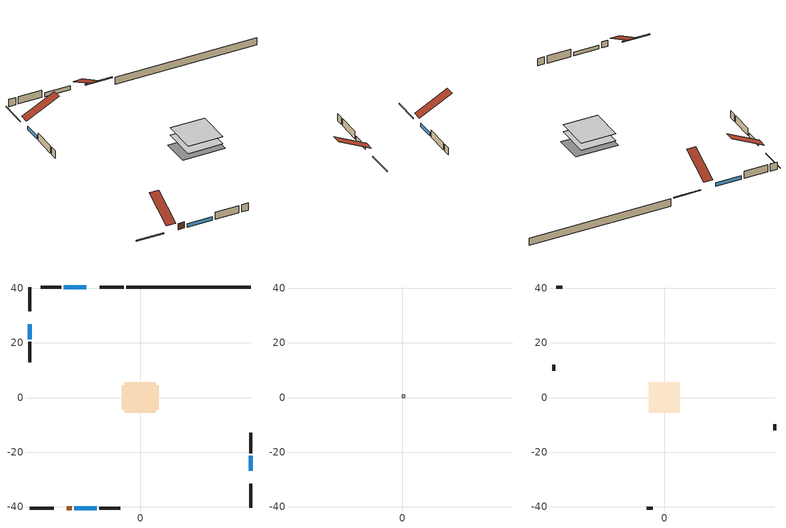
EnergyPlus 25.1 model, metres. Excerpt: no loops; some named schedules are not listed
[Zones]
conditioned space
 floor foundation (Slab1 construction): -6.86,-4.57 -6.86,4.57 6.86,4.57 6.86,-4.57 z-2.13
 floor adiabatic (AdiabaticFloorConstruction): -5.6,-5.6 -5.6,5.6 5.6,5.6 5.6,-5.6 z0.3
 wall outside (RimJoist1 construction): -6.12,40.53 -14.93,40.53 / 40.53,-40.53 40.53,-31.72 / -40.53,-40.53 -31.72,-40.53 / -40.53,40.53 -40.53,31.72 z0.3:0.61
 wall outside (Wall1 construction): -28.91,40.53 -36.53,40.53 / 40.53,-20.49 40.53,-12.87 / -14.99,-40.53 -7.37,-40.53 / -40.53,20.49 -40.53,12.87 z0.3:2.74
 wall outside (AdiabaticWallConstruction 1): -26.9,-40.53 -25.07,-40.53 z0.3:2.34
 wall outside (AdiabaticWallConstruction): -19.75,40.53 -27.98,40.53 / 40.53,-26.9 40.53,-21.41 / -24.14,-40.53 -15.91,-40.53 / -40.53,26.9 -40.53,21.41 z0.3:1.52
 wall foundation (FoundationWall1 construction): 40.53,40.53 -5.19,40.53 z-2.13:0.3
 window (WindowConstruction): -19.75,40.53 -27.98,40.53 z0.3:1.52
 window (WindowConstruction 1): 40.53,-26.9 40.53,-21.41 z0.3:1.52
 window (WindowConstruction 2): -24.14,-40.53 -15.91,-40.53 z0.3:1.52
 window (WindowConstruction 3): -40.53,26.9 -40.53,21.41 z0.3:1.52
 door (Door): -26.9,-40.53 -25.07,-40.53 z0.3:2.34
 ceiling adiabatic (AdiabaticFloorConstruction): 5.6,-5.6 5.6,5.6 -5.6,5.6 -5.6,-5.6 z0.3
central ac and furnace airloop ret air zone
 floor adiabatic (AdiabaticConst): 0,0 0,1 1,1 1,0 z0
 wall adiabatic (AdiabaticConst): 0,1 0,0 1,0 1,1 0,1 z0:1
 ceiling adiabatic (AdiabaticConst): 1,0 1,1 0,1 0,0 z1
attic - unvented
 floor to conditioned space (Floor1 construction Reversed): -5.6,-5.6 -5.6,5.6 5.6,5.6 5.6,-5.6 z2.74
 wall outside (Wall2 construction): -37.46,40.53 -39.6,40.53 / 40.53,-11.94 40.53,-9.79 / -6.44,-40.53 -4.29,-40.53 / -40.53,11.94 -40.53,9.79 z0.3:2.74
 roof outside (Roof1 construction): -18.82,40.53,2.74 -18.82,29.94,8.04 -15.86,29.94,8.04 -15.86,40.53,2.74; 40.53,-27.83,2.74 29.94,-27.83,8.04 29.94,-30.79,8.04 40.53,-30.79,2.74; -27.83,-40.53,2.74 -27.83,-29.94,8.04 -30.79,-29.94,8.04 -30.79,-40.53,2.74; -40.53,27.83,2.74 -29.94,27.83,8.04 -29.94,30.79,8.04 -40.53,30.79,2.74
[Building]
Building 1: Terrain=Suburbs
[Site:GroundTemperature:Shallow]
6.71281, 4.94206, 4.80025, 5.64056, 9.01395, 12.3716, 15.2825, 17.1265, 17.2832, 15.7834, 12.9467, 9.69205
[Site:Location]
Denver Intl Ap_CO: Elevation=1650; Latitude=39.83; Longitude=-104.65; Time zone=-7
[Site:WaterMainsTemperature]
Calculation method=Schedule; Temperature schedule=mains temperature schedule
[SizingPeriod:DesignDay] Barometric pressure=81198; Day of month=21; Daylight saving time indicator=No; Humidity condition type=WetBulb; Rain indicator=No; Snow indicator=No; Solar model indicator=ASHRAEClearSky
Name | Daily dry bulb temperature range | Day type | Maximum dry bulb temperature | Month | Sky clearness | Wetbulb or dewpoint at maximum dry bulb | Wind direction | Wind speed
Denver Centennial  Golden   N Ann Clg 1% Condns DB=>MWB | 15.2 | SummerDesignDay | 32 | 7 | 1 | 15.5 | 0 | 4.9
Denver Centennial  Golden   N Ann Htg 99% Condns DB | 0 | WinterDesignDay | -15.5 | 12 | 0 | -15.5 | 340 | 3
[Construction]
AdiabaticConst: Adiabatic
AdiabaticFloorConstruction: floor stud and cavity, floor rigid ins, osb sheathing 0.75 in., floor covering
AdiabaticWallConstruction: wood siding 1, wall rigid ins 1, wall stud and cavity 2, gypsum board
AdiabaticWallConstruction 1: wood siding 2, wall rigid ins 1, wall stud and cavity 2, gypsum board
Door: door material
Floor1 construction Reversed: gypsum board, ceiling stud and cavity, ceiling loosefill ins
FoundationWall1 construction: concrete 8.0 in., gypsum board 1
PartitionWallConstruction: gypsum board, wall stud and cavity 3, gypsum board
RimJoist1 construction: wood siding, rim joist rigid ins, osb sheathing 2.0 in., rim joist stud and cavity
Roof1 construction: asphalt or fiberglass shingles, roof rigid ins, osb sheathing 0.5 in.
Slab1 construction: concrete 4.0 in.
Wall1 construction: wood siding, wall rigid ins, osb sheathing 0.5 in. 1, wall stud and cavity, gypsum board
Wall2 construction: wood siding, osb sheathing 0.5 in. 1, wall stud and cavity 1
WindowConstruction; WindowConstruction 1; WindowConstruction 2; WindowConstruction 3: WindowMaterial
furniture construction conditioned space 1: furniture material conditioned space 1
[Material] Roughness=Rough
Name | Conductivity | Density | Solar absorptance | Specific heat | Thermal absorptance | Thickness | Visible absorptance
asphalt or fiberglass shingles | 0.162714 | 1121.4 | 0.7 | 1465.45 | 0.92 | 0.00635 | 0.7
ceiling loosefill ins | 0.0480833 | 16.02 | 0.7 | 1046.75 | 0.9 | 0.254 | 0.7
ceiling stud and cavity | 0.108384 | 65.682 | 0.7 | 1177.47 | 0.9 | 0.1397 | 0.7
concrete 4.0 in. | 1.803125 | 2242.8 | 0.7 | 837.4 | 0.9 | 0.1016 | 0.7
concrete 8.0 in. | 1.803125 | 2242.8 | 0.7 | 837.4 | 0.9 | 0.2032 | 0.7
door material | 0.0716541 | 512.64 | 0.7 | 1214.23 | 0.9 | 0.04445 | 0.7
exterior vertical ins | 0.029427 | 32.04 | 0.7 | 1214.23 | 0.9 | 0.0461162 | 0.7
floor covering | 0.0433444 | 54.468 | 0.6 | 1339.84 | 0.9 | 0.0127 | 0.6
floor rigid ins; wall rigid ins 1 | 0.029427 | 32.04 | 0.7 | 1214.23 | 0.9 | 0.512978 | 0.7
floor stud and cavity | 1.75129 | 37.0049 | 0.7 | 1207.88 | 0.9 | 0.1397 | 0.7
furniture material conditioned space 1 | 0.115458 | 640.8 | 0.6 | 1214.23 | 0.9 | 0.1524 | 0.6
gypsum board | 0.160291 | 801 | 0.6 | 837.4 | 0.9 | 0.0127 | 0.6
gypsum board 1 | 0.160291 | 801 | 0.7 | 837.4 | 0.9 | 0.0127 | 0.7
osb sheathing 0.5 in. | 0.115458 | 512.64 | 0.6 | 1214.23 | 0.9 | 0.0127 | 0.6
osb sheathing 0.5 in. 1 | 0.115458 | 512.64 | 0.7 | 1214.23 | 0.9 | 0.0127 | 0.7
osb sheathing 0.75 in. | 0.115458 | 512.64 | 0.7 | 1214.23 | 0.9 | 0.01905 | 0.7
osb sheathing 2.0 in. | 0.115458 | 512.64 | 0.7 | 1214.23 | 0.9 | 0.0508 | 0.7
rim joist rigid ins; wall rigid ins | 0.029427 | 32.04 | 0.7 | 1214.23 | 0.9 | 0.051816 | 0.7
rim joist stud and cavity | 0.0351153 | 125.044 | 0.6 | 1163.47 | 0.9 | 0.0508 | 0.6
roof rigid ins | 0.029427 | 32.04 | 0.7 | 1214.23 | 0.9 | 0.00281632 | 0.7
wall stud and cavity | 0.0823012 | 139.0536 | 0.7 | 1170.24 | 0.9 | 0.1397 | 0.7
wall stud and cavity 1 | 0.727959 | 139.0536 | 0.6 | 1170.24 | 0.9 | 0.1397 | 0.6
wall stud and cavity 2 | 0.380278 | 52.3479 | 0.7 | 1209.89 | 0.9 | 0.0889 | 0.7
wall stud and cavity 3 | 0.391764 | 83.0341 | 0.7 | 1211.67 | 0.9 | 0.0889 | 0.7
wood siding | 0.102417 | 544.68 | 0.7 | 1172.36 | 0.92 | 0.0254 | 0.7
wood siding 1; wood siding 2 | 0.102417 | 544.68 | 0.7 | 1172.36 | 0.9 | 0.0254 | 0.7
[Material:NoMass]
Adiabatic: Roughness=Rough; Solar absorptance=0.7; Thermal absorptance=0.9; Thermal resistance=176.1; Visible absorptance=0.7
[WindowMaterial:SimpleGlazingSystem]
WindowMaterial: Solar heat gain coefficient=0.45; U factor=1.87374
[AirLoopHVAC:ReturnPlenum]
Air Loop HVAC Return Plenum 1: Zone=central ac and furnace airloop ret air zone
[ElectricEquipment] Design level calculation method=EquipmentLevel; Zone or zonelist or space or spacelist=conditioned space 1
Name | Design level | End use subcategory | Fraction latent | Fraction lost | Fraction radiant | Schedule
clothes dryer | 98.38 | clothes dryer | 0.015 | 0.85 | 0.081 | clothes dryer schedule
clothes washer | 25.225 | clothes washer | 0.03 | 0.7 | 0.162 | clothes washer schedule
cooking range | 164.471 | cooking range | 0.08 | 0.2 | 0.432 | cooking range schedule
dishwasher | 28.4013 | dishwasher | 0.3 | 0.4 | 0.18 | dishwasher schedule
fridge | 74.2009 | fridge | 0 | 0 | 0.6 | fridge schedule
mech vent house fan | 0 | mech vent | 0 | 1 | 0 | mech vent house fan schedule
mech vent house fan cfis | 0 | mech vent | 0 | 0 | 0 | mech vent house fan cfis schedule
misc plug loads | 343.307 | misc plug loads | 0.045 | 0.1 | 0.513 | misc plug loads schedule
misc tv | 224.219 | misc tv | 0 | 0 | 0.6 | misc tv schedule
whole house fan | 0 | whole house fan | 0 | 1 | 0 | Always On Discrete
[EnergyManagementSystem:Sensor] Output variable or output meter index key=attic - unvented
Name | Output variable or output meter
central_ac_and_furnace_airloop_0_DZ_T_s | Zone Air Temperature
central_ac_and_furnace_airloop_0_DZ_W_s | Zone Mean Air Humidity Ratio
[Exterior:Lights]
exterior lighting: Design level=22.5342; End use subcategory=exterior lighting; Schedule=exterior lighting schedule
[Foundation:Kiva]
Foundation Kiva 1: Custom block depth 1=2.4384; Custom block material name 1=exterior vertical ins; Custom block x position 1=0.2159; Custom block z position 1=0; Initial indoor air temperature=20; Wall depth below slab=0.2032; Wall height above grade=0.3048
[Foundation:Kiva:Settings]
Foundation:Kiva:Settings 1: Deep ground boundary condition=ZeroFlux; Deep ground depth=40; Far field width=40; Ground solar absorptivity=0.9; Ground surface roughness=0.03; Ground thermal absorptivity=0.9; Maximum cell growth coefficient=3; Minimum cell dimension=0.2; Simulation timestep=Timestep; Soil conductivity=1.731; Soil density=1842.3; Soil specific heat=418.7
[InternalMass] Zone or zonelist=conditioned space; Space or spacelist=conditioned space 1
Name | Construction | Surface area
furniture mass conditioned space 1 | furniture construction conditioned space 1 | 100.335
partition wall mass | PartitionWallConstruction | 250.838
[Lights]
interior lighting: Design level calculation method=LightingLevel; End use subcategory=interior lighting; Fraction radiant=0.6; Fraction replaceable=1; Fraction visible=0.2; Lighting level=477.961; Return air fraction=0; Schedule=interior lighting schedule; Zone or zonelist or space or spacelist=conditioned space 1
[OtherEquipment] Design level calculation method=EquipmentLevel
Name | Design level | End use subcategory | Fraction latent | Fraction lost | Fraction radiant | Fuel type | Schedule | Zone or zonelist or space or spacelist
central_ac_and_furnace_airloop_0_RetCondToDZ equip; central_ac_and_furnace_airloop_0_SupCondToDZ equip; central_ac_and_furnace_airloop_0_SupSensLkToDZ equip | 0 | General | 0 | 0 | 0 | None | Always On Discrete | attic - unvented 1
central_ac_and_furnace_airloop_0_RetCondToRP equip; central_ac_and_furnace_airloop_0_RetSensLkToRP equip | 0 | duct load | 0 | 0 | 0 | None | Always On Discrete | central ac and furnace airloop ret air space
central_ac_and_furnace_airloop_0_RetLatLkToRP equip | 0 | duct load | 1 | 0 | 0 | None | Always On Discrete | central ac and furnace airloop ret air space
central_ac_and_furnace_airloop_0_SupCondToLv equip; central_ac_and_furnace_airloop_0_SupSensLkToCond equip | 0 | duct load | 0 | 0 | 0 | None | Always On Discrete | conditioned space 1
central_ac_and_furnace_airloop_0_SupLatLkToCond equip | 0 | duct load | 1 | 0 | 0 | None | Always On Discrete | conditioned space 1
central_ac_and_furnace_airloop_0_SupLatLkToDZ equip | 0 | General | 1 | 0 | 0 | None | Always On Discrete | attic - unvented 1
general water use latent | 53.2715 | general water use latent | 1 | 0 | 0 | None | general water use schedule | conditioned space 1
general water use sensible | -52.5013 | general water use sensible | 0 | 0 | 0.6 | None | general water use schedule | conditioned space 1
mech vent house fan latent load equip | 0 | mech vent house fan | 1 | 0 | 0 | None | Always On Discrete | conditioned space 1
mech vent house fan sensible load equip | 0 | mech vent house fan | 0 | 0 | 0 | None | Always On Discrete | conditioned space 1
water heater energy adjustment1 | 0.01 | water heater energy adjustment1 | 0 | 1 | 0 | Electricity | Always On Discrete | conditioned space 1
[People]
occupants: Activity level schedule=occupants activity schedule; Carbon dioxide generation rate=0; Enable ashrae 55 comfort warnings=No; Fraction radiant=0.314171; Mean radiant temperature calculation type=EnclosureAveraged; Number of people=3; Number of people calculation method=People; Number of people schedule=occupants schedule; Sensible heat fraction=0.56303; Zone or zonelist or space or spacelist=conditioned space 1
[Space]
Name | Zone | Volume | Space type
attic - unvented 1 | attic - unvented | 104.691
central ac and furnace airloop ret air space | central ac and furnace airloop ret air zone |  | Plenum Space Type
conditioned space 1 | conditioned space | 611.644
[SpaceList]
Plenum Space Type: central ac and furnace airloop ret air space
[SurfaceProperty:ExposedFoundationPerimeter]
SurfaceProperty:ExposedFoundationPerimeter 1: Exposed perimeter calculation method=TotalExposedPerimeter; Surface=Slab1; Total exposed perimeter=45.72
[SurfaceProperty:IncidentSolarMultiplier] Incident solar multiplier=1; Incident solar multiplier schedule=trans schedule winter=0.85 summer=0.7
Name | Surface
SurfaceProperty:IncidentSolarMultiplier 1 | Window1
SurfaceProperty:IncidentSolarMultiplier 2 | Window2
SurfaceProperty:IncidentSolarMultiplier 3 | Window3
SurfaceProperty:IncidentSolarMultiplier 4 | Window4
[Zone] Multiplier=1
Name | Part of total floor area | Volume
attic - unvented | Yes | 104.691
central ac and furnace airloop ret air zone | No | 1
conditioned space | Yes | 611.644
[ZoneInfiltration:DesignFlowRate] Schedule=Always On Discrete
Name | Design flow rate | Design flow rate calculation method | Zone or zonelist or space or spacelist | Air changes per hour | Constant term coefficient | Temperature term coefficient | Velocity squared term coefficient | Velocity term coefficient
attic_unvented 1 duct leakage imbalance infil flow | 0 | Flow/Zone | attic - unvented 1
infil flow; natural vent flow; whole house fan flow | 0 | Flow/Zone | conditioned space 1
infil|attic - unvented 1 |  | AirChanges/Hour | attic - unvented 1 | 0.1 | 1 | 0 | 0 | 0
[ZoneMixing] Design flow rate=0; Design flow rate calculation method=Flow/Zone; Schedule=Always On Continuous
Name | Source zone or space | Zone or space
central_ac_and_furnace_airloop_0_ZoneMixCondToDZ mix; whole house fan mix | conditioned space | attic - unvented
central_ac_and_furnace_airloop_0_ZoneMixDZToCond mix | attic - unvented | conditioned space
[Schedule:Compact]
mains temperature schedule: Through: 01/01, For: AllDays, Until: 24:00, 10.0422, Through: 01/02, For: AllDays, Until: 24:00, 9.98111, Through: 01/03, For: AllDays, Until: 24:00, 9.92111, Through: 01/04, For: AllDays, Until: 24:00, 9.86222, Through: 01/05, For: AllDays, Until: 24:00, 9.80444, Through: 01/06, For: AllDays, Until: 24:00, 9.74833, Through: 01/07, For: AllDays, Until: 24:00, 9.69333, Through: 01/08, For: AllDays, Until: 24:00, 9.63944, Through: 01/09, For: AllDays, Until: 24:00, 9.58722, Through: 01/10, For: AllDays, Until: 24:00, 9.53667, Through: 01/11, For: AllDays, Until: 24:00, 9.48722, Through: 01/12, For: AllDays, Until: 24:00, 9.43889, Through: 01/13, For: AllDays, Until: 24:00, 9.39222, Through: 01/14, For: AllDays, Until: 24:00, 9.34722, Through: 01/15, For: AllDays, Until: 24:00, 9.30333, Through: 01/16, For: AllDays, Until: 24:00, 9.26111, Through: 01/17, For: AllDays, Until: 24:00, 9.22, Through: 01/18, For: AllDays, Until: 24:00, 9.18056, Through: 01/19, For: AllDays, Until: 24:00, 9.14278, Through: 01/20, For: AllDays, Until: 24:00, 9.10611, Through: 01/21, For: AllDays, Until: 24:00, 9.07111, Through: 01/22, For: AllDays, Until: 24:00, 9.03778, Through: 01/23, For: AllDays, Until: 24:00, 9.00611, Through: 01/24, For: AllDays, Until: 24:00, 8.97556, Through: 01/25, For: AllDays, Until: 24:00, 8.94722, Through: 01/26, For: AllDays, Until: 24:00, 8.92, Through: 01/27, For: AllDays, Until: 24:00, 8.89389, Through: 01/28, For: AllDays, Until: 24:00, 8.87, Through: 01/29, For: AllDays, Until: 24:00, 8.84778, Through: 01/30, For: AllDays, Until: 24:00, 8.82667, Through: 01/31, For: AllDays, Until: 24:00, 8.80722, Through: 02/01, For: AllDays, Until: 24:00, 8.78944, Through: 02/02, For: AllDays, Until: 24:00, 8.77333, Through: 02/03, For: AllDays, Until: 24:00, 8.75889, Through: 02/04, For: AllDays, Until: 24:00, 8.74611, Through: 02/05, For: AllDays, Until: 24:00, 8.735, Through: 02/06, For: AllDays, Until: 24:00, 8.725, Through: 02/07, For: AllDays, Until: 24:00, 8.71722, Through: 02/08, For: AllDays, Until: 24:00, 8.71056, Through: 02/09, For: AllDays, Until: 24:00, 8.70611, Through: 02/10, For: AllDays, Until: 24:00, 8.70278, Through: 02/11, For: AllDays, Until: 24:00, 8.70111, Through: 02/12, For: AllDays, Until: 24:00, 8.70167, Through: 02/13, For: AllDays, Until: 24:00, 8.70333, Through: 02/14, For: AllDays, Until: 24:00, 8.70667, Through: 02/15, For: AllDays, Until: 24:00, 8.71167, Through: 02/16, For: AllDays, Until: 24:00, 8.71833, Through: 02/17, For: AllDays, Until: 24:00, 8.72667, Through: 02/18, For: AllDays, Until: 24:00, 8.73667, Through: 02/19, For: AllDays, Until: 24:00, 8.74778, Through: 02/20, For: AllDays, Until: 24:00, 8.76111, Through: 02/21, For: AllDays, Until: 24:00, 8.77611, Through: 02/22, For: AllDays, Until: 24:00, 8.79222, Through: 02/23, For: AllDays, Until: 24:00, 8.81, Through: 02/24, For: AllDays, Until: 24:00, 8.82944, Through: 02/25, For: AllDays, Until: 24:00, 8.85111, Through: 02/26, For: AllDays, Until: 24:00, 8.87333, Through: 02/27, For: AllDays, Until: 24:00, 8.89778, Through: 02/28, For: AllDays, Until: 24:00, 8.92389, Through: 03/01, For: AllDays, Until: 24:00, 8.95111, Through: 03/02, For: AllDays, Until: 24:00, 8.98, Through: 03/03, For: AllDays, Until: 24:00, 9.01056, Through: 03/04, For: AllDays, Until: 24:00, 9.04278, Through: 03/05, For: AllDays, Until: 24:00, 9.07667, Through: 03/06, For: AllDays, Until: 24:00, 9.11167, Through: 03/07, For: AllDays, Until: 24:00, 9.14833, Through: 03/08, For: AllDays, Until: 24:00, 9.18667, Through: 03/09, For: AllDays, Until: 24:00, 9.22611, Through: 03/10, For: AllDays, Until: 24:00, 9.26722, Through: 03/11, For: AllDays, Until: 24:00, 9.31, Through: 03/12, For: AllDays, Until: 24:00, 9.35389, Through: 03/13, For: AllDays, Until: 24:00, 9.39944, Through: 03/14, For: AllDays, Until: 24:00, 9.44611, Through: 03/15, For: AllDays, Until: 24:00, 9.49444, Through: 03/16, For: AllDays, Until: 24:00, 9.54444, Through: 03/17, For: AllDays, Until: 24:00, 9.595, Through: 03/18, For: AllDays, Until: 24:00, 9.64778, Through: 03/19, For: AllDays, Until: 24:00, 9.70167, Through: 03/20, For: AllDays, Until: 24:00, 9.75667, Through: 03/21, For: AllDays, Until: 24:00, 9.81333, Through: 03/22, For: AllDays, Until: 24:00, 9.87111, Through: 03/23, For: AllDays, Until: 24:00, 9.93, Through: 03/24, For: AllDays, Until: 24:00, 9.99, Through: 03/25, For: AllDays, Until: 24:00, 10.0517, Through: 03/26, For: AllDays, Until: 24:00, 10.1144, Through: 03/27, For: AllDays, Until: 24:00, 10.1783, Through: 03/28, For: AllDays, Until: 24:00, 10.2439, Through: 03/29, For: AllDays, Until: 24:00, 10.31, Through: 03/30, For: AllDays, Until: 24:00, 10.3778, Through: 03/31, For: AllDays, Until: 24:00, 10.4461, Through: 04/01, For: AllDays, Until: 24:00, 10.5161, Through: 04/02, For: AllDays, Until: 24:00, 10.5867, Through: 04/03, For: AllDays, Until: 24:00, 10.6589, Through: 04/04, For: AllDays, Until: 24:00, 10.7317, Through: 04/05, For: AllDays, Until: 24:00, 10.8056, Through: 04/06, For: AllDays, Until: 24:00, 10.8811, Through: 04/07, For: AllDays, Until: 24:00, 10.9567, Through: 04/08, For: AllDays, Until: 24:00, 11.0339, Through: 04/09, For: AllDays, Until: 24:00, 11.1117, Through: 04/10, For: AllDays, Until: 24:00, 11.1906, Through: 04/11, For: AllDays, Until: 24:00, 11.27, Through: 04/12, For: AllDays, Until: 24:00, 11.3511, Through: 04/13, For: AllDays, Until: 24:00, 11.4322, Through: 04/14, For: AllDays, Until: 24:00, 11.5144, Through: 04/15, For: AllDays, Until: 24:00, 11.5978, Through: 04/16, For: AllDays, Until: 24:00, 11.6817, Through: 04/17, For: AllDays, Until: 24:00, 11.7661, Through: 04/18, For: AllDays, Until: 24:00, 11.8511, Through: 04/19, For: AllDays, Until: 24:00, 11.9372, Through: 04/20, For: AllDays, Until: 24:00, 12.0239, Through: 04/21, For: AllDays, Until: 24:00, 12.1111, Through: 04/22, For: AllDays, Until: 24:00, 12.1994, Through: 04/23, For: AllDays, Until: 24:00, 12.2878, Through: 04/24, For: AllDays, Until: 24:00, 12.3767, Through: 04/25, For: AllDays, Until: 24:00, 12.4667, Through: 04/26, For: AllDays, Until: 24:00, 12.5567, Through: 04/27, For: AllDays, Until: 24:00, 12.6472, Through: 04/28, For: AllDays, Until: 24:00, 12.7383, Through: 04/29, For: AllDays, Until: 24:00, 12.83, Through: 04/30, For: AllDays, Until: 24:00, 12.9222, Through: 05/01, For: AllDays, Until: 24:00, 13.0144, Through: 05/02, For: AllDays, Until: 24:00, 13.1072, Through: 05/03, For: AllDays, Until: 24:00, 13.2, Through: 05/04, For: AllDays, Until: 24:00, 13.2933, Through: 05/05, For: AllDays, Until: 24:00, 13.3872, Through: 05/06, For: AllDays, Until: 24:00, 13.4806, Through: 05/07, For: AllDays, Until: 24:00, 13.575, Through: 05/08, For: AllDays, Until: 24:00, 13.6689, Through: 05/09, For: AllDays, Until: 24:00, 13.7633, Through: 05/10, For: AllDays, Until: 24:00, 13.8578, Through: 05/11, For: AllDays, Until: 24:00, 13.9528, Through: 05/12, For: AllDays, Until: 24:00, 14.0472, Through: 05/13, For: AllDays, Until: 24:00, 14.1422, Through: 05/14, For: AllDays, Until: 24:00, 14.2367, Through: 05/15, For: AllDays, Until: 24:00, 14.3317, Through: 05/16, For: AllDays, Until: 24:00, 14.4267, Through: 05/17, For: AllDays, Until: 24:00, 14.5211, Through: 05/18, For: AllDays, Until: 24:00, 14.6156, Through: 05/19, For: AllDays, Until: 24:00, 14.71, Through: 05/20, For: AllDays, Until: 24:00, 14.8044, Through: 05/21, For: AllDays, Until: 24:00, 14.8983, Through: 05/22, For: AllDays, Until: 24:00, 14.9922, Through: 05/23, For: AllDays, Until: 24:00, 15.0861, Through: 05/24, For: AllDays, Until: 24:00, 15.1794, Through: 05/25, For: AllDays, Until: 24:00, 15.2728, Through: 05/26, For: AllDays, Until: 24:00, 15.3656, Through: 05/27, For: AllDays, Until: 24:00, 15.4578, Through: 05/28, For: AllDays, Until: 24:00, 15.55, Through: 05/29, For: AllDays, Until: 24:00, 15.6417, Through: 05/30, For: AllDays, Until: 24:00, 15.7333, Through: 05/31, For: AllDays, Until: 24:00, 15.8239, Through: 06/01, For: AllDays, Until: 24:00, 15.9144, Through: 06/02, For: AllDays, Until: 24:00, 16.0044, Through: 06/03, For: AllDays, Until: 24:00, 16.0933, Through: 06/04, For: AllDays, Until: 24:00, 16.1822, Through: 06/05, For: AllDays, Until: 24:00, 16.2706, Through: 06/06, For: AllDays, Until: 24:00, 16.3583, Through: 06/07, For: AllDays, Until: 24:00, 16.445, Through: 06/08, For: AllDays, Until: 24:00, 16.5311, Through: 06/09, For: AllDays, Until: 24:00, 16.6167, Through: 06/10, For: AllDays, Until: 24:00, 16.7017, Through: 06/11, For: AllDays, Until: 24:00, 16.7861, Through: 06/12, For: AllDays, Until: 24:00, 16.8694, Through: 06/13, For: AllDays, Until: 24:00, 16.9517, Through: 06/14, For: AllDays, Until: 24:00, 17.0339, Through: 06/15, For: AllDays, Until: 24:00, 17.1144, Through: 06/16, For: AllDays, Until: 24:00, 17.1944, Through: 06/17, For: AllDays, Until: 24:00, 17.2739, Through: 06/18, For: AllDays, Until: 24:00, 17.3522, Through: 06/19, For: AllDays, Until: 24:00, 17.4294, Through: 06/20, For: AllDays, Until: 24:00, 17.5061, Through: 06/21, For: AllDays, Until: 24:00, 17.5811, Through: 06/22, For: AllDays, Until: 24:00, 17.6556, Through: 06/23, For: AllDays, Until: 24:00, 17.7289, Through: 06/24, For: AllDays, Until: 24:00, 17.8017, Through: 06/25, For: AllDays, Until: 24:00, 17.8728, Through: 06/26, For: AllDays, Until: 24:00, 17.9428, Through: 06/27, For: AllDays, Until: 24:00, 18.0122, Through: 06/28, For: AllDays, Until: 24:00, 18.08, Through: 06/29, For: AllDays, Until: 24:00, 18.1467, Through: 06/30, For: AllDays, Until: 24:00, 18.2128, Through: 07/01, For: AllDays, Until: 24:00, 18.2772, Through: 07/02, For: AllDays, Until: 24:00, 18.3406, Through: 07/03, For: AllDays, Until: 24:00, 18.4022, Through: 07/04, For: AllDays, Until: 24:00, 18.4633, Through: 07/05, For: AllDays, Until: 24:00, 18.5228, Through: 07/06, For: AllDays, Until: 24:00, 18.5811, Through: 07/07, For: AllDays, Until: 24:00, 18.6378, Through: 07/08, For: AllDays, Until: 24:00, 18.6939, Through: 07/09, For: AllDays, Until: 24:00, 18.7478, Through: 07/10, For: AllDays, Until: 24:00, 18.8011, Through: 07/11, For: AllDays, Until: 24:00, 18.8528, Through: 07/12, For: AllDays, Until: 24:00, 18.9028, Through: 07/13, For: AllDays, Until: 24:00, 18.9517, Through: 07/14, For: AllDays, Until: 24:00, 18.9994, Through: 07/15, For: AllDays, Until: 24:00, 19.0456, Through: 07/16, For: AllDays, Until: 24:00, 19.09, Through: 07/17, For: AllDays, Until: 24:00, 19.1333, Through: 07/18, For: AllDays, Until: 24:00, 19.175, Through: 07/19, For: AllDays, Until: 24:00, 19.215, Through: 07/20, For: AllDays, Until: 24:00, 19.2539, Through: 07/21, For: AllDays, Until: 24:00, 19.2911, Through: 07/22, For: AllDays, Until: 24:00, 19.3267, Through: 07/23, For: AllDays, Until: 24:00, 19.3611, Through: 07/24, For: AllDays, Until: 24:00, 19.3939, Through: 07/25, For: AllDays, Until: 24:00, 19.425, Through: 07/26, For: AllDays, Until: 24:00, 19.4544, Through: 07/27, For: AllDays, Until: 24:00, 19.4828, Through: 07/28, For: AllDays, Until: 24:00, 19.5094, Through: 07/29, For: AllDays, Until: 24:00, 19.5339, Through: 07/30, For: AllDays, Until: 24:00, 19.5578, Through: 07/31, For: AllDays, Until: 24:00, 19.5794, Through: 08/01, For: AllDays, Until: 24:00, 19.5994, Through: 08/02, For: AllDays, Until: 24:00, 19.6183, Through: 08/03, For: AllDays, Until: 24:00, 19.635, Through: 08/04, For: AllDays, Until: 24:00, 19.6506, Through: 08/05, For: AllDays, Until: 24:00, 19.6644, Through: 08/06, For: AllDays, Until: 24:00, 19.6767, Through: 08/07, For: AllDays, Until: 24:00, 19.6872, Through: 08/08, For: AllDays, Until: 24:00, 19.6961, Through: 08/09, For: AllDays, Until: 24:00, 19.7033, Through: 08/10, For: AllDays, Until: 24:00, 19.7089, Through: 08/11, For: AllDays, Until: 24:00, 19.7128, Through: 08/12, For: AllDays, Until: 24:00, 19.7156, Through: 08/13, For: AllDays, Until: 24:00, 19.7161, Through: 08/14, For: AllDays, Until: 24:00, 19.715, Through: 08/15, For: AllDays, Until: 24:00, 19.7128, Through: 08/16, For: AllDays, Until: 24:00, 19.7089, Through: 08/17, For: AllDays, Until: 24:00, 19.7028, Through: 08/18, For: AllDays, Until: 24:00, 19.6956, Through: 08/19, For: AllDays, Until: 24:00, 19.6867, Through: 08/20, For: AllDays, Until: 24:00, 19.6761, Through: 08/21, For: AllDays, Until: 24:00, 19.6639, Through: 08/22, For: AllDays, Until: 24:00, 19.65, Through: 08/23, For: AllDays, Until: 24:00, 19.6344, Through: 08/24, For: AllDays, Until: 24:00, 19.6172, Through: 08/25, For: AllDays, Until: 24:00, 19.5989, Through: 08/26, For: AllDays, Until: 24:00, 19.5783, Through: 08/27, For: AllDays, Until: 24:00, 19.5567, Through: 08/28, For: AllDays, Until: 24:00, 19.5333, Through: 08/29, For: AllDays, Until: 24:00, 19.5083, Through: 08/30, For: AllDays, Until: 24:00, 19.4817, Through: 08/31, For: AllDays, Until: 24:00, 19.4533, Through: 09/01, For: AllDays, Until: 24:00, 19.4239, Through: 09/02, For: AllDays, Until: 24:00, 19.3922, Through: 09/03, For: AllDays, Until: 24:00, 19.3594, Through: 09/04, For: AllDays, Until: 24:00, 19.3256, Through: 09/05, For: AllDays, Until: 24:00, 19.2894, Through: 09/06, For: AllDays, Until: 24:00, 19.2522, Through: 09/07, For: AllDays, Until: 24:00, 19.2133, Through: 09/08, For: AllDays, Until: 24:00, 19.1733, Through: 09/09, For: AllDays, Until: 24:00, 19.1317, Through: 09/10, For: AllDays, Until: 24:00, 19.0883, Through: 09/11, For: AllDays, Until: 24:00, 19.0433, Through: 09/12, For: AllDays, Until: 24:00, 18.9972, Through: 09/13, For: AllDays, Until: 24:00, 18.95, Through: 09/14, For: AllDays, Until: 24:00, 18.9011, Through: 09/15, For: AllDays, Until: 24:00, 18.8506, Through: 09/16, For: AllDays, Until: 24:00, 18.7989, Through: 09/17, For: AllDays, Until: 24:00, 18.7461, Through: 09/18, For: AllDays, Until: 24:00, 18.6917, Through: 09/19, For: AllDays, Until: 24:00, 18.6356, Through: 09/20, For: AllDays, Until: 24:00, 18.5789, Through: 09/21, For: AllDays, Until: 24:00, 18.5206, Through: 09/22, For: AllDays, Until: 24:00, 18.4606, Through: 09/23, For: AllDays, Until: 24:00, 18.4, Through: 09/24, For: AllDays, Until: 24:00, 18.3378, Through: 09/25, For: AllDays, Until: 24:00, 18.2744, Through: 09/26, For: AllDays, Until: 24:00, 18.21, Through: 09/27, For: AllDays, Until: 24:00, 18.1444, Through: 09/28, For: AllDays, Until: 24:00, 18.0772, Through: 09/29, For: AllDays, Until: 24:00, 18.0094, Through: 09/30, For: AllDays, Until: 24:00, 17.94, Through: 10/01, For: AllDays, Until: 24:00, 17.87, Through: 10/02, For: AllDays, Until: 24:00, 17.7989, Through: 10/03, For: AllDays, Until: 24:00, 17.7261, Through: 10/04, For: AllDays, Until: 24:00, 17.6528, Through: 10/05, For: AllDays, Until: 24:00, 17.5783, Through: 10/06, For: AllDays, Until: 24:00, 17.5028, Through: 10/07, For: AllDays, Until: 24:00, 17.4267, Through: 10/08, For: AllDays, Until: 24:00, 17.3489, Through: 10/09, For: AllDays, Until: 24:00, 17.2706, Through: 10/10, For: AllDays, Until: 24:00, 17.1917, Through: 10/11, For: AllDays, Until: 24:00, 17.1111, Through: 10/12, For: AllDays, Until: 24:00, 17.0306, Through: 10/13, For: AllDays, Until: 24:00, 16.9483, Through: 10/14, For: AllDays, Until: 24:00, 16.8661, Through: 10/15, For: AllDays, Until: 24:00, 16.7828, Through: 10/16, For: AllDays, Until: 24:00, 16.6983, Through: 10/17, For: AllDays, Until: 24:00, 16.6133, Through: 10/18, For: AllDays, Until: 24:00, 16.5278, Through: 10/19, For: AllDays, Until: 24:00, 16.4417, Through: 10/20, For: AllDays, Until: 24:00, 16.3544, Through: 10/21, For: AllDays, Until: 24:00, 16.2672, Through: 10/22, For: AllDays, Until: 24:00, 16.1789, Through: 10/23, For: AllDays, Until: 24:00, 16.09, Through: 10/24, For: AllDays, Until: 24:00, 16.0006, Through: 10/25, For: AllDays, Until: 24:00, 15.9106, Through: 10/26, For: AllDays, Until: 24:00, 15.8206, Through: 10/27, For: AllDays, Until: 24:00, 15.7294, Through: 10/28, For: AllDays, Until: 24:00, 15.6383, Through: 10/29, For: AllDays, Until: 24:00, 15.5467, Through: 10/30, For: AllDays, Until: 24:00, 15.4544, Through: 10/31, For: AllDays, Until: 24:00, 15.3617, Through: 11/01, For: AllDays, Until: 24:00, 15.2689, Through: 11/02, For: AllDays, Until: 24:00, 15.1761, Through: 11/03, For: AllDays, Until: 24:00, 15.0822, Through: 11/04, For: AllDays, Until: 24:00, 14.9889, Through: 11/05, For: AllDays, Until: 24:00, 14.895, Through: 11/06, For: AllDays, Until: 24:00, 14.8006, Through: 11/07, For: AllDays, Until: 24:00, 14.7061, Through: 11/08, For: AllDays, Until: 24:00, 14.6117, Through: 11/09, For: AllDays, Until: 24:00, 14.5172, Through: 11/10, For: AllDays, Until: 24:00, 14.4228, Through: 11/11, For: AllDays, Until: 24:00, 14.3278, Through: 11/12, For: AllDays, Until: 24:00, 14.2333, Through: 11/13, For: AllDays, Until: 24:00, 14.1383, Through: 11/14, For: AllDays, Until: 24:00, 14.0433, Through: 11/15, For: AllDays, Until: 24:00, 13.9489, Through: 11/16, For: AllDays, Until: 24:00, 13.8544, Through: 11/17, For: AllDays, Until: 24:00, 13.76, Through: 11/18, For: AllDays, Until: 24:00, 13.6656, Through: 11/19, For: AllDays, Until: 24:00, 13.5711, Through: 11/20, For: AllDays, Until: 24:00, 13.4772, Through: 11/21, For: AllDays, Until: 24:00, 13.3833, Through: 11/22, For: AllDays, Until: 24:00, 13.2894, Through: 11/23, For: AllDays, Until: 24:00, 13.1961, Through: 11/24, For: AllDays, Until: 24:00, 13.1033, Through: 11/25, For: AllDays, Until: 24:00, 13.0106, Through: 11/26, For: AllDays, Until: 24:00, 12.9183, Through: 11/27, For: AllDays, Until: 24:00, 12.8267, Through: 11/28, For: AllDays, Until: 24:00, 12.735, Through: 11/29, For: AllDays, Until: 24:00, 12.6439, Through: 11/30, For: AllDays, Until: 24:00, 12.5533, Through: 12/01, For: AllDays, Until: 24:00, 12.4628, Through: 12/02, For: AllDays, Until: 24:00, 12.3733, Through: 12/03, For: AllDays, Until: 24:00, 12.2844, Through: 12/04, For: AllDays, Until: 24:00, 12.1956, Through: 12/05, For: AllDays, Until: 24:00, 12.1078, Through: 12/06, For: AllDays, Until: 24:00, 12.0206, Through: 12/07, For: AllDays, Until: 24:00, 11.9339, Through: 12/08, For: AllDays, Until: 24:00, 11.8478, Through: 12/09, For: AllDays, Until: 24:00, 11.7628, Through: 12/10, For: AllDays, Until: 24:00, 11.6783, Through: 12/11, For: AllDays, Until: 24:00, 11.5944, Through: 12/12, For: AllDays, Until: 24:00, 11.5111, Through: 12/13, For: AllDays, Until: 24:00, 11.4289, Through: 12/14, For: AllDays, Until: 24:00, 11.3478, Through: 12/15, For: AllDays, Until: 24:00, 11.2672, Through: 12/16, For: AllDays, Until: 24:00, 11.1872, Through: 12/17, For: AllDays, Until: 24:00, 11.1089, Through: 12/18, For: AllDays, Until: 24:00, 11.0306, Through: 12/19, For: AllDays, Until: 24:00, 10.9539, Through: 12/20, For: AllDays, Until: 24:00, 10.8778, Through: 12/21, For: AllDays, Until: 24:00, 10.8028, Through: 12/22, For: AllDays, Until: 24:00, 10.7289, Through: 12/23, For: AllDays, Until: 24:00, 10.6561, Through: 12/24, For: AllDays, Until: 24:00, 10.5839, Through: 12/25, For: AllDays, Until: 24:00, 10.5133, Through: 12/26, For: AllDays, Until: 24:00, 10.4433, Through: 12/27, For: AllDays, Until: 24:00, 10.375, Through: 12/28, For: AllDays, Until: 24:00, 10.3072, Through: 12/29, For: AllDays, Until: 24:00, 10.2411, Through: 12/30, For: AllDays, Until: 24:00, 10.1761, Through: 12/31, For: AllDays, Until: 24:00, 10.1122
[Schedule:Constant]
Name | Hourly value
Always On Continuous; Always On Discrete; mech vent house fan cfis schedule; mech vent house fan schedule | 1
fridge schedule | 0
occupants activity schedule | 117.228
[Schedule:Week:Daily]
clothes dryer schedule Week Rule - Jan1-Dec31: clothes dryer schedule allday1, clothes dryer schedule allday1, clothes dryer schedule allday1, clothes dryer schedule allday1, clothes dryer schedule allday1, clothes dryer schedule allday1, clothes dryer schedule allday1, clothes dryer schedule default day, clothes dryer schedule default day, clothes dryer schedule default day, clothes dryer schedule default day, clothes dryer schedule default day
clothes washer schedule Week Rule - Jan1-Dec31: clothes washer schedule allday1, clothes washer schedule allday1, clothes washer schedule allday1, clothes washer schedule allday1, clothes washer schedule allday1, clothes washer schedule allday1, clothes washer schedule allday1, clothes washer schedule default day, clothes washer schedule default day, clothes washer schedule default day, clothes washer schedule default day, clothes washer schedule default day
cooking range schedule Week Rule - Jan1-Dec31: cooking range schedule allday1, cooking range schedule allday1, cooking range schedule allday1, cooking range schedule allday1, cooking range schedule allday1, cooking range schedule allday1, cooking range schedule allday1, cooking range schedule default day, cooking range schedule default day, cooking range schedule default day, cooking range schedule default day, cooking range schedule default day
dishwasher schedule Week Rule - Jan1-Dec31: dishwasher schedule allday1, dishwasher schedule allday1, dishwasher schedule allday1, dishwasher schedule allday1, dishwasher schedule allday1, dishwasher schedule allday1, dishwasher schedule allday1, dishwasher schedule default day, dishwasher schedule default day, dishwasher schedule default day, dishwasher schedule default day, dishwasher schedule default day
exterior lighting schedule Week Rule - Apr1-Apr28: exterior lighting schedule allday4, exterior lighting schedule allday4, exterior lighting schedule allday4, exterior lighting schedule allday4, exterior lighting schedule allday4, exterior lighting schedule allday4, exterior lighting schedule allday4, exterior lighting schedule default day, exterior lighting schedule default day, exterior lighting schedule default day, exterior lighting schedule default day, exterior lighting schedule default day
exterior lighting schedule Week Rule - Apr29-May5: exterior lighting schedule allday4, exterior lighting schedule allday4, exterior lighting schedule allday5, exterior lighting schedule allday5, exterior lighting schedule allday5, exterior lighting schedule allday5, exterior lighting schedule allday5, exterior lighting schedule default day, exterior lighting schedule default day, exterior lighting schedule default day, exterior lighting schedule default day, exterior lighting schedule default day
exterior lighting schedule Week Rule - Aug5-Aug25: exterior lighting schedule allday8, exterior lighting schedule allday8, exterior lighting schedule allday8, exterior lighting schedule allday8, exterior lighting schedule allday8, exterior lighting schedule allday8, exterior lighting schedule allday8, exterior lighting schedule default day, exterior lighting schedule default day, exterior lighting schedule default day, exterior lighting schedule default day, exterior lighting schedule default day
exterior lighting schedule Week Rule - Aug26-Sep1: exterior lighting schedule allday8, exterior lighting schedule allday8, exterior lighting schedule allday8, exterior lighting schedule allday8, exterior lighting schedule allday8, exterior lighting schedule allday8, exterior lighting schedule allday9, exterior lighting schedule default day, exterior lighting schedule default day, exterior lighting schedule default day, exterior lighting schedule default day, exterior lighting schedule default day
exterior lighting schedule Week Rule - Dec2-Dec31: exterior lighting schedule allday12, exterior lighting schedule allday12, exterior lighting schedule allday12, exterior lighting schedule allday12, exterior lighting schedule allday12, exterior lighting schedule allday12, exterior lighting schedule allday12, exterior lighting schedule default day, exterior lighting schedule default day, exterior lighting schedule default day, exterior lighting schedule default day, exterior lighting schedule default day
exterior lighting schedule Week Rule - Feb4-Feb24: exterior lighting schedule allday2, exterior lighting schedule allday2, exterior lighting schedule allday2, exterior lighting schedule allday2, exterior lighting schedule allday2, exterior lighting schedule allday2, exterior lighting schedule allday2, exterior lighting schedule default day, exterior lighting schedule default day, exterior lighting schedule default day, exterior lighting schedule default day, exterior lighting schedule default day
exterior lighting schedule Week Rule - Feb25-Mar3: exterior lighting schedule allday2, exterior lighting schedule allday2, exterior lighting schedule allday2, exterior lighting schedule allday2, exterior lighting schedule allday3, exterior lighting schedule allday3, exterior lighting schedule allday3, exterior lighting schedule default day, exterior lighting schedule default day, exterior lighting schedule default day, exterior lighting schedule default day, exterior lighting schedule default day
exterior lighting schedule Week Rule - Jan1-Jan27: exterior lighting schedule allday1, exterior lighting schedule allday1, exterior lighting schedule allday1, exterior lighting schedule allday1, exterior lighting schedule allday1, exterior lighting schedule allday1, exterior lighting schedule allday1, exterior lighting schedule default day, exterior lighting schedule default day, exterior lighting schedule default day, exterior lighting schedule default day, exterior lighting schedule default day
exterior lighting schedule Week Rule - Jan28-Feb3: exterior lighting schedule allday1, exterior lighting schedule allday1, exterior lighting schedule allday1, exterior lighting schedule allday1, exterior lighting schedule allday2, exterior lighting schedule allday2, exterior lighting schedule allday2, exterior lighting schedule default day, exterior lighting schedule default day, exterior lighting schedule default day, exterior lighting schedule default day, exterior lighting schedule default day
exterior lighting schedule Week Rule - Jul1-Jul28: exterior lighting schedule allday7, exterior lighting schedule allday7, exterior lighting schedule allday7, exterior lighting schedule allday7, exterior lighting schedule allday7, exterior lighting schedule allday7, exterior lighting schedule allday7, exterior lighting schedule default day, exterior lighting schedule default day, exterior lighting schedule default day, exterior lighting schedule default day, exterior lighting schedule default day
exterior lighting schedule Week Rule - Jul29-Aug4: exterior lighting schedule allday7, exterior lighting schedule allday7, exterior lighting schedule allday7, exterior lighting schedule allday8, exterior lighting schedule allday8, exterior lighting schedule allday8, exterior lighting schedule allday8, exterior lighting schedule default day, exterior lighting schedule default day, exterior lighting schedule default day, exterior lighting schedule default day, exterior lighting schedule default day
exterior lighting schedule Week Rule - Jun3-Jun30: exterior lighting schedule allday6, exterior lighting schedule allday6, exterior lighting schedule allday6, exterior lighting schedule allday6, exterior lighting schedule allday6, exterior lighting schedule allday6, exterior lighting schedule allday6, exterior lighting schedule default day, exterior lighting schedule default day, exterior lighting schedule default day, exterior lighting schedule default day, exterior lighting schedule default day
exterior lighting schedule Week Rule - Mar4-Mar31: exterior lighting schedule allday3, exterior lighting schedule allday3, exterior lighting schedule allday3, exterior lighting schedule allday3, exterior lighting schedule allday3, exterior lighting schedule allday3, exterior lighting schedule allday3, exterior lighting schedule default day, exterior lighting schedule default day, exterior lighting schedule default day, exterior lighting schedule default day, exterior lighting schedule default day
exterior lighting schedule Week Rule - May6-May26: exterior lighting schedule allday5, exterior lighting schedule allday5, exterior lighting schedule allday5, exterior lighting schedule allday5, exterior lighting schedule allday5, exterior lighting schedule allday5, exterior lighting schedule allday5, exterior lighting schedule default day, exterior lighting schedule default day, exterior lighting schedule default day, exterior lighting schedule default day, exterior lighting schedule default day
exterior lighting schedule Week Rule - May27-Jun2: exterior lighting schedule allday5, exterior lighting schedule allday5, exterior lighting schedule allday5, exterior lighting schedule allday5, exterior lighting schedule allday5, exterior lighting schedule allday6, exterior lighting schedule allday6, exterior lighting schedule default day, exterior lighting schedule default day, exterior lighting schedule default day, exterior lighting schedule default day, exterior lighting schedule default day
exterior lighting schedule Week Rule - Nov4-Nov24: exterior lighting schedule allday11, exterior lighting schedule allday11, exterior lighting schedule allday11, exterior lighting schedule allday11, exterior lighting schedule allday11, exterior lighting schedule allday11, exterior lighting schedule allday11, exterior lighting schedule default day, exterior lighting schedule default day, exterior lighting schedule default day, exterior lighting schedule default day, exterior lighting schedule default day
exterior lighting schedule Week Rule - Nov25-Dec1: exterior lighting schedule allday11, exterior lighting schedule allday11, exterior lighting schedule allday11, exterior lighting schedule allday11, exterior lighting schedule allday11, exterior lighting schedule allday11, exterior lighting schedule allday12, exterior lighting schedule default day, exterior lighting schedule default day, exterior lighting schedule default day, exterior lighting schedule default day, exterior lighting schedule default day
exterior lighting schedule Week Rule - Oct7-Oct27: exterior lighting schedule allday10, exterior lighting schedule allday10, exterior lighting schedule allday10, exterior lighting schedule allday10, exterior lighting schedule allday10, exterior lighting schedule allday10, exterior lighting schedule allday10, exterior lighting schedule default day, exterior lighting schedule default day, exterior lighting schedule default day, exterior lighting schedule default day, exterior lighting schedule default day
exterior lighting schedule Week Rule - Oct28-Nov3: exterior lighting schedule allday10, exterior lighting schedule allday10, exterior lighting schedule allday10, exterior lighting schedule allday10, exterior lighting schedule allday11, exterior lighting schedule allday11, exterior lighting schedule allday11, exterior lighting schedule default day, exterior lighting schedule default day, exterior lighting schedule default day, exterior lighting schedule default day, exterior lighting schedule default day
exterior lighting schedule Week Rule - Sep2-Sep29: exterior lighting schedule allday9, exterior lighting schedule allday9, exterior lighting schedule allday9, exterior lighting schedule allday9, exterior lighting schedule allday9, exterior lighting schedule allday9, exterior lighting schedule allday9, exterior lighting schedule default day, exterior lighting schedule default day, exterior lighting schedule default day, exterior lighting schedule default day, exterior lighting schedule default day
exterior lighting schedule Week Rule - Sep30-Oct6: exterior lighting schedule allday9, exterior lighting schedule allday10, exterior lighting schedule allday10, exterior lighting schedule allday10, exterior lighting schedule allday10, exterior lighting schedule allday10, exterior lighting schedule allday10, exterior lighting schedule default day, exterior lighting schedule default day, exterior lighting schedule default day, exterior lighting schedule default day, exterior lighting schedule default day
interior lighting schedule Week Rule - Apr1-Apr28: interior lighting schedule allday4, interior lighting schedule allday4, interior lighting schedule allday4, interior lighting schedule allday4, interior lighting schedule allday4, interior lighting schedule allday4, interior lighting schedule allday4, interior lighting schedule default day, interior lighting schedule default day, interior lighting schedule default day, interior lighting schedule default day, interior lighting schedule default day
interior lighting schedule Week Rule - Apr29-May5: interior lighting schedule allday4, interior lighting schedule allday4, interior lighting schedule allday5, interior lighting schedule allday5, interior lighting schedule allday5, interior lighting schedule allday5, interior lighting schedule allday5, interior lighting schedule default day, interior lighting schedule default day, interior lighting schedule default day, interior lighting schedule default day, interior lighting schedule default day
interior lighting schedule Week Rule - Aug5-Aug25: interior lighting schedule allday8, interior lighting schedule allday8, interior lighting schedule allday8, interior lighting schedule allday8, interior lighting schedule allday8, interior lighting schedule allday8, interior lighting schedule allday8, interior lighting schedule default day, interior lighting schedule default day, interior lighting schedule default day, interior lighting schedule default day, interior lighting schedule default day
interior lighting schedule Week Rule - Aug26-Sep1: interior lighting schedule allday8, interior lighting schedule allday8, interior lighting schedule allday8, interior lighting schedule allday8, interior lighting schedule allday8, interior lighting schedule allday8, interior lighting schedule allday9, interior lighting schedule default day, interior lighting schedule default day, interior lighting schedule default day, interior lighting schedule default day, interior lighting schedule default day
interior lighting schedule Week Rule - Feb4-Feb24: interior lighting schedule allday2, interior lighting schedule allday2, interior lighting schedule allday2, interior lighting schedule allday2, interior lighting schedule allday2, interior lighting schedule allday2, interior lighting schedule allday2, interior lighting schedule default day, interior lighting schedule default day, interior lighting schedule default day, interior lighting schedule default day, interior lighting schedule default day
interior lighting schedule Week Rule - Feb25-Mar3: interior lighting schedule allday2, interior lighting schedule allday2, interior lighting schedule allday2, interior lighting schedule allday2, interior lighting schedule allday3, interior lighting schedule allday3, interior lighting schedule allday3, interior lighting schedule default day, interior lighting schedule default day, interior lighting schedule default day, interior lighting schedule default day, interior lighting schedule default day
interior lighting schedule Week Rule - Jan1-Jan27: interior lighting schedule allday1, interior lighting schedule allday1, interior lighting schedule allday1, interior lighting schedule allday1, interior lighting schedule allday1, interior lighting schedule allday1, interior lighting schedule allday1, interior lighting schedule default day, interior lighting schedule default day, interior lighting schedule default day, interior lighting schedule default day, interior lighting schedule default day
interior lighting schedule Week Rule - Jan28-Feb3: interior lighting schedule allday1, interior lighting schedule allday1, interior lighting schedule allday1, interior lighting schedule allday1, interior lighting schedule allday2, interior lighting schedule allday2, interior lighting schedule allday2, interior lighting schedule default day, interior lighting schedule default day, interior lighting schedule default day, interior lighting schedule default day, interior lighting schedule default day
interior lighting schedule Week Rule - Jul1-Jul28: interior lighting schedule allday7, interior lighting schedule allday7, interior lighting schedule allday7, interior lighting schedule allday7, interior lighting schedule allday7, interior lighting schedule allday7, interior lighting schedule allday7, interior lighting schedule default day, interior lighting schedule default day, interior lighting schedule default day, interior lighting schedule default day, interior lighting schedule default day
interior lighting schedule Week Rule - Jul29-Aug4: interior lighting schedule allday7, interior lighting schedule allday7, interior lighting schedule allday7, interior lighting schedule allday8, interior lighting schedule allday8, interior lighting schedule allday8, interior lighting schedule allday8, interior lighting schedule default day, interior lighting schedule default day, interior lighting schedule default day, interior lighting schedule default day, interior lighting schedule default day
interior lighting schedule Week Rule - Jun3-Jun30: interior lighting schedule allday6, interior lighting schedule allday6, interior lighting schedule allday6, interior lighting schedule allday6, interior lighting schedule allday6, interior lighting schedule allday6, interior lighting schedule allday6, interior lighting schedule default day, interior lighting schedule default day, interior lighting schedule default day, interior lighting schedule default day, interior lighting schedule default day
interior lighting schedule Week Rule - Mar4-Mar31: interior lighting schedule allday3, interior lighting schedule allday3, interior lighting schedule allday3, interior lighting schedule allday3, interior lighting schedule allday3, interior lighting schedule allday3, interior lighting schedule allday3, interior lighting schedule default day, interior lighting schedule default day, interior lighting schedule default day, interior lighting schedule default day, interior lighting schedule default day
interior lighting schedule Week Rule - May6-May26: interior lighting schedule allday5, interior lighting schedule allday5, interior lighting schedule allday5, interior lighting schedule allday5, interior lighting schedule allday5, interior lighting schedule allday5, interior lighting schedule allday5, interior lighting schedule default day, interior lighting schedule default day, interior lighting schedule default day, interior lighting schedule default day, interior lighting schedule default day
interior lighting schedule Week Rule - May27-Jun2: interior lighting schedule allday5, interior lighting schedule allday5, interior lighting schedule allday5, interior lighting schedule allday5, interior lighting schedule allday5, interior lighting schedule allday6, interior lighting schedule allday6, interior lighting schedule default day, interior lighting schedule default day, interior lighting schedule default day, interior lighting schedule default day, interior lighting schedule default day
interior lighting schedule Week Rule - Nov4-Nov24: interior lighting schedule allday11, interior lighting schedule allday11, interior lighting schedule allday11, interior lighting schedule allday11, interior lighting schedule allday11, interior lighting schedule allday11, interior lighting schedule allday11, interior lighting schedule default day, interior lighting schedule default day, interior lighting schedule default day, interior lighting schedule default day, interior lighting schedule default day
interior lighting schedule Week Rule - Oct7-Oct27: interior lighting schedule allday10, interior lighting schedule allday10, interior lighting schedule allday10, interior lighting schedule allday10, interior lighting schedule allday10, interior lighting schedule allday10, interior lighting schedule allday10, interior lighting schedule default day, interior lighting schedule default day, interior lighting schedule default day, interior lighting schedule default day, interior lighting schedule default day
interior lighting schedule Week Rule - Oct28-Nov3: interior lighting schedule allday10, interior lighting schedule allday10, interior lighting schedule allday10, interior lighting schedule allday10, interior lighting schedule allday11, interior lighting schedule allday11, interior lighting schedule allday11, interior lighting schedule default day, interior lighting schedule default day, interior lighting schedule default day, interior lighting schedule default day, interior lighting schedule default day
interior lighting schedule Week Rule - Sep2-Sep29: interior lighting schedule allday9, interior lighting schedule allday9, interior lighting schedule allday9, interior lighting schedule allday9, interior lighting schedule allday9, interior lighting schedule allday9, interior lighting schedule allday9, interior lighting schedule default day, interior lighting schedule default day, interior lighting schedule default day, interior lighting schedule default day, interior lighting schedule default day
interior lighting schedule Week Rule - Sep30-Oct6: interior lighting schedule allday9, interior lighting schedule allday10, interior lighting schedule allday10, interior lighting schedule allday10, interior lighting schedule allday10, interior lighting schedule allday10, interior lighting schedule allday10, interior lighting schedule default day, interior lighting schedule default day, interior lighting schedule default day, interior lighting schedule default day, interior lighting schedule default day
misc plug loads schedule Week Rule - Jan1-Dec31: misc plug loads schedule allday1, misc plug loads schedule allday1, misc plug loads schedule allday1, misc plug loads schedule allday1, misc plug loads schedule allday1, misc plug loads schedule allday1, misc plug loads schedule allday1, misc plug loads schedule default day, misc plug loads schedule default day, misc plug loads schedule default day, misc plug loads schedule default day, misc plug loads schedule default day
misc tv schedule Week Rule - Jan1-Dec31: misc tv schedule allday1, misc tv schedule allday1, misc tv schedule allday1, misc tv schedule allday1, misc tv schedule allday1, misc tv schedule allday1, misc tv schedule allday1, misc tv schedule default day, misc tv schedule default day, misc tv schedule default day, misc tv schedule default day, misc tv schedule default day
[Schedule:Year]
clothes dryer schedule: clothes dryer schedule Week Rule - Jan1-Dec31, 1, 1, 12, 31
clothes washer schedule: clothes washer schedule Week Rule - Jan1-Dec31, 1, 1, 12, 31
cooking range schedule: cooking range schedule Week Rule - Jan1-Dec31, 1, 1, 12, 31
dishwasher schedule: dishwasher schedule Week Rule - Jan1-Dec31, 1, 1, 12, 31
exterior lighting schedule: exterior lighting schedule Week Rule - Jan1-Jan27, 1, 1, 1, 27, exterior lighting schedule Week Rule - Jan28-Feb3, 1, 28, 2, 3, exterior lighting schedule Week Rule - Feb4-Feb24, 2, 4, 2, 24, exterior lighting schedule Week Rule - Feb25-Mar3, 2, 25, 3, 3, exterior lighting schedule Week Rule - Mar4-Mar31, 3, 4, 3, 31, exterior lighting schedule Week Rule - Apr1-Apr28, 4, 1, 4, 28, exterior lighting schedule Week Rule - Apr29-May5, 4, 29, 5, 5, exterior lighting schedule Week Rule - May6-May26, 5, 6, 5, 26, exterior lighting schedule Week Rule - May27-Jun2, 5, 27, 6, 2, exterior lighting schedule Week Rule - Jun3-Jun30, 6, 3, 6, 30, exterior lighting schedule Week Rule - Jul1-Jul28, 7, 1, 7, 28, exterior lighting schedule Week Rule - Jul29-Aug4, 7, 29, 8, 4, exterior lighting schedule Week Rule - Aug5-Aug25, 8, 5, 8, 25, exterior lighting schedule Week Rule - Aug26-Sep1, 8, 26, 9, 1, exterior lighting schedule Week Rule - Sep2-Sep29, 9, 2, 9, 29, exterior lighting schedule Week Rule - Sep30-Oct6, 9, 30, 10, 6, exterior lighting schedule Week Rule - Oct7-Oct27, 10, 7, 10, 27, exterior lighting schedule Week Rule - Oct28-Nov3, 10, 28, 11, 3, exterior lighting schedule Week Rule - Nov4-Nov24, 11, 4, 11, 24, exterior lighting schedule Week Rule - Nov25-Dec1, 11, 25, 12, 1, exterior lighting schedule Week Rule - Dec2-Dec31, 12, 2, 12, 31
general water use schedule: general water use schedule Week Rule - Jan1-Dec31, 1, 1, 12, 31
interior lighting schedule: interior lighting schedule Week Rule - Jan1-Jan27, 1, 1, 1, 27, interior lighting schedule Week Rule - Jan28-Feb3, 1, 28, 2, 3, interior lighting schedule Week Rule - Feb4-Feb24, 2, 4, 2, 24, interior lighting schedule Week Rule - Feb25-Mar3, 2, 25, 3, 3, interior lighting schedule Week Rule - Mar4-Mar31, 3, 4, 3, 31, interior lighting schedule Week Rule - Apr1-Apr28, 4, 1, 4, 28, interior lighting schedule Week Rule - Apr29-May5, 4, 29, 5, 5, interior lighting schedule Week Rule - May6-May26, 5, 6, 5, 26, interior lighting schedule Week Rule - May27-Jun2, 5, 27, 6, 2, interior lighting schedule Week Rule - Jun3-Jun30, 6, 3, 6, 30, interior lighting schedule Week Rule - Jul1-Jul28, 7, 1, 7, 28, interior lighting schedule Week Rule - Jul29-Aug4, 7, 29, 8, 4, interior lighting schedule Week Rule - Aug5-Aug25, 8, 5, 8, 25, interior lighting schedule Week Rule - Aug26-Sep1, 8, 26, 9, 1, interior lighting schedule Week Rule - Sep2-Sep29, 9, 2, 9, 29, interior lighting schedule Week Rule - Sep30-Oct6, 9, 30, 10, 6, interior lighting schedule Week Rule - Oct7-Oct27, 10, 7, 10, 27, interior lighting schedule Week Rule - Oct28-Nov3, 10, 28, 11, 3, interior lighting schedule Week Rule - Nov4-Nov24, 11, 4, 11, 24, interior lighting schedule Week Rule - Nov25-Dec1, 11, 25, 12, 1, interior lighting schedule Week Rule - Dec2-Dec31, 12, 2, 12, 31
misc plug loads schedule: misc plug loads schedule Week Rule - Jan1-Dec31, 1, 1, 12, 31
misc tv schedule: misc tv schedule Week Rule - Jan1-Dec31, 1, 1, 12, 31
occupants schedule: occupants schedule Week Rule - Jan1-Dec31, 1, 1, 12, 31
trans schedule winter=0.85 summer=0.7: trans schedule winter=0.85 summer=0.7 Week Rule - Jan1-Apr28, 1, 1, 4, 28, trans schedule winter=0.85 summer=0.7 Week Rule - Apr29-May5, 4, 29, 5, 5, trans schedule winter=0.85 summer=0.7 Week Rule - May6-Oct27, 5, 6, 10, 27, trans schedule winter=0.85 summer=0.7 Week Rule - Oct28-Nov3, 10, 28, 11, 3, trans schedule winter=0.85 summer=0.7 Week Rule - Nov4-Dec31, 11, 4, 12, 31
